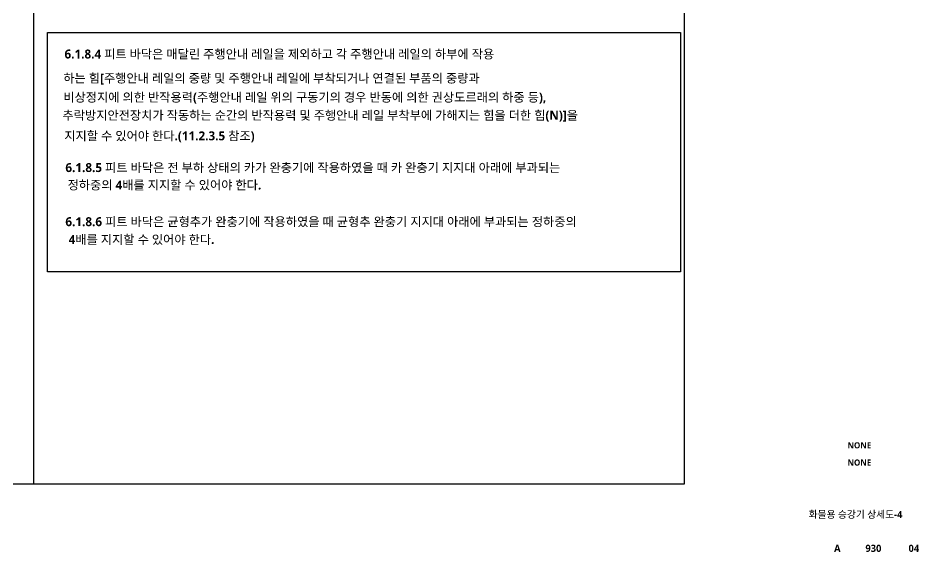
# Model space of a CAD drawing. Header units: millimetres. Extents: x 2370 to 266135, y -585395 to 33485.
# Drawn here: x 230778 to 266135, y -9842 to 11109 of the extents above; entities that cross this region are included whole.
import ezdxf
from ezdxf.enums import TextEntityAlignment as Align

# ---------------------------------------------------------------- set-up
doc = ezdxf.new("R2010")
doc.units = ezdxf.units.MM
doc.layers.add('0글씨', color=3, linetype='Continuous')
doc.layers.add('A-ANNO-TITL', color=7, linetype='Continuous')
doc.layers.add('BOX', color=20, linetype='Continuous', lineweight=25)
doc.styles.add('SH_진천_나눔', font='')
doc.styles.get('SH_진천_나눔').set_extended_font_data('NanumGothic', bold=True)

msp = doc.modelspace()

# ---------------------------------------------------------------- linework, layer by layer
msp.add_line((231380.9, 32060.6), (231380.9, -7179.1))
at = {"ltscale": 600}
for p, q in [((256915, 32060.6), (256915, -7179.1)), ((256915, -7179.1), (205846.8, -7179.1))]:
    msp.add_line(p, q, dxfattribs=at)
at = {"layer": 'BOX', "lineweight": 25}
msp.add_lwpolyline([(231938, 10547.2), (256782.4, 10547.2), (256782.4, 1144.9), (231938, 1144.9)], close=True, dxfattribs=at)

# ---------------------------------------------------------------- texts
at = {"layer": '0글씨', "lineweight": 25, "style": 'SH_진천_나눔'}
for s, p in [('6.1.8.4 피트 바닥은 매달린 주행안내 레일을 제외하고 각 주행안내 레일의 하부에 작용', (232601.4, 9520.3)), ('하는 힘[주행안내 레일의 중량 및 주행안내 레일에 부착되거나 연결된 부품의 중량과 ', (232555.2, 8574.9)), ('비상정지에 의한 반작용력(주행안내 레일 위의 구동기의 경우 반동에 의한 권상도르래의 하중 등), ', (232555.2, 7825.4)), ('추락방지안전장치가 작동하는 순간의 반작용력 및 주행안내 레일 부착부에 가해지는 힘을 더한 힘(N)]을 ', (232523.4, 7118)), ('지지할 수 있어야 한다.(11.2.3.5 참조)', (232593.7, 6309.9)), ('6.1.8.5 피트 바닥은 전 부하 상태의 카가 완충기에 작용하였을 때 카 완충기 지지대 아래에 부과되는', (232636.5, 5065.2)), ('정하중의 4배를 지지할 수 있어야 한다. ', (232721.9, 4382.1)), ('6.1.8.6 피트 바닥은 균형추가 완충기에 작용하였을 때 균형추 완충기 지지대 아래에 부과되는 정하중의 ', (232636.5, 2942)), ('4배를 지지할 수 있어야 한다.', (232764.8, 2243.7))]:
    msp.add_text(s, height=351.487, dxfattribs=at).set_placement(p)
at = {"layer": 'A-ANNO-TITL', "style": 'SH_진천_나눔'}
for s, height, p in [('NONE', 240, (263796.1, -5657.8)), ('NONE', 240, (263796.1, -6333.3)), ('화물용 승강기 상세도-4', 280, (263645.4, -8362.2)), ('A', 280, (262930, -9698.3)), ('930', 280, (264346.9, -9698.3)), ('04', 280, (265932.6, -9698.3))]:
    msp.add_text(s, height=height, dxfattribs=at).set_placement(p, align=Align.MIDDLE)

doc.saveas('drawing.dxf')
